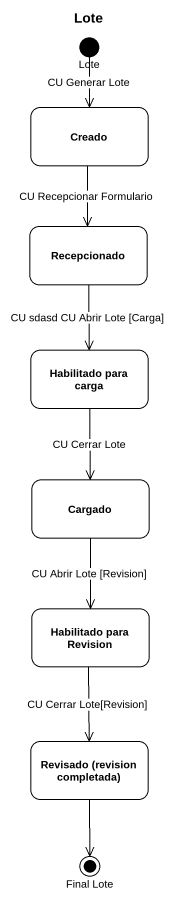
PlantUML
@startuml
title Lote
hide empty description
state Lote <<start>>
state Creado
state Recepcionado
state "Habilitado para carga" as Habilitado_para_carga
state Cargado
state "Habilitado para Revision" as Habilitado_para_Revision
state "Revisado (revision completada)" as Revisado_revision_completada
state "Final Lote" as Final_Lote <<end>>
Lote --> Creado : CU Generar Lote
Creado --> Recepcionado : CU Recepcionar Formulario
Recepcionado --> Habilitado_para_carga : CU sdasd CU Abrir Lote [Carga]
Habilitado_para_carga --> Cargado : CU Cerrar Lote
Cargado --> Habilitado_para_Revision : CU Abrir Lote [Revision]
Habilitado_para_Revision --> Revisado_revision_completada : CU Cerrar Lote[Revision]
Revisado_revision_completada --> Final_Lote
@enduml
